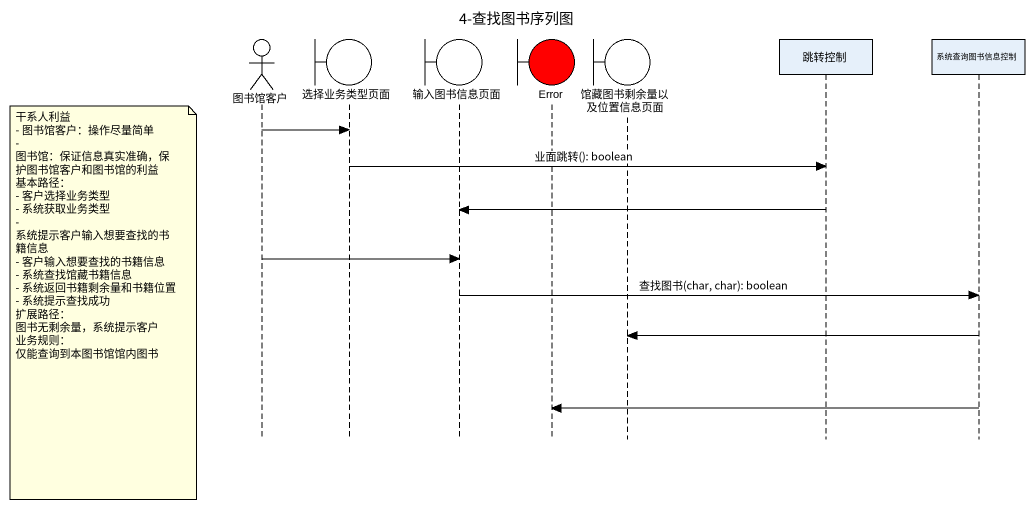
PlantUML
@startuml
title 4-查找图书序列图
hide footbox
actor 图书馆客户
boundary 选择业务类型页面
boundary 输入图书信息页面
boundary Error #FF0000
boundary 馆藏图书剩余量以及位置信息页面
participant 跳转控制
participant 系统查询图书信息控制

图书馆客户 -> 选择业务类型页面
选择业务类型页面 -> 跳转控制 : 业面跳转(): boolean
跳转控制 -> 输入图书信息页面
图书馆客户 -> 输入图书信息页面
输入图书信息页面 -> 系统查询图书信息控制 : 查找图书(char, char): boolean
note left of 图书馆客户
  干系人利益
  - 图书馆客户：操作尽量简单
  - 图书馆：保证信息真实准确，保护图书馆客户和图书馆的利益
  基本路径：
  - 客户选择业务类型
  - 系统获取业务类型
  - 系统提示客户输入想要查找的书籍信息
  - 客户输入想要查找的书籍信息
  - 系统查找馆藏书籍信息
  - 系统返回书籍剩余量和书籍位置
  - 系统提示查找成功
  扩展路径：
  图书无剩余量，系统提示客户
  业务规则：
  仅能查询到本图书馆馆内图书
end note
系统查询图书信息控制 -> 馆藏图书剩余量以及位置信息页面
系统查询图书信息控制 -> Error
@enduml
